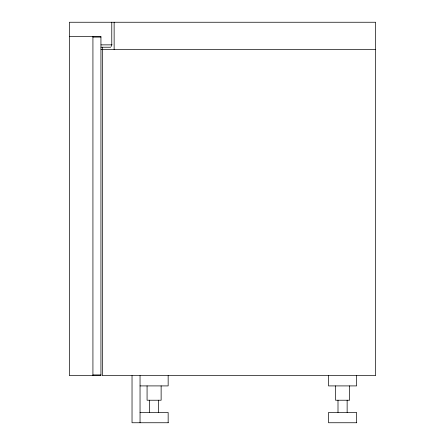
<?xml version="1.0" encoding="UTF-8"?>
<svg xmlns="http://www.w3.org/2000/svg" width="445" height="445" viewBox="0 0 445 445"><rect width="100%" height="100%" fill="white"/><g stroke="black" fill="none" stroke-linecap="round" stroke-linejoin="round"><path stroke-width="0.67" d="M111.695 45.473L111.083 46.53M69.37 36.384L100.937 36.384L100.937 375.63L69.37 375.63L69.37 22.25L375.63 22.25L375.63 375.63L102.35 375.63L102.35 47.22M92.927 37.091L100.937 37.091M101.043 44.867L112.062 44.867M101.043 47.22L110.688 47.22M101.043 49.579L375.63 49.579M92.927 374.924L100.937 374.924M140.042 385.91L168.154 385.91L168.154 375.63M140.042 412.471L168.154 412.471L168.154 422.75M168.316 422.75L132.032 422.75L132.032 375.63M356.784 422.75L328.516 422.75L328.516 412.471L356.623 412.471L356.623 422.75M356.623 375.63L356.623 385.91L328.516 385.91L328.516 375.63M349.598 385.91L349.598 400.227L335.541 400.227L335.541 385.91M347.139 400.227L347.139 412.471M338 400.227L338 412.471M161.129 385.91L161.129 400.227L147.072 400.227L147.072 385.91M158.665 400.227L158.665 412.471M149.531 400.227L149.531 412.471M140.042 375.63L140.042 422.75M114.131 22.25L114.131 49.579M111.773 22.25L111.773 44.867M92.927 36.384L92.927 375.63"/></g></svg>
